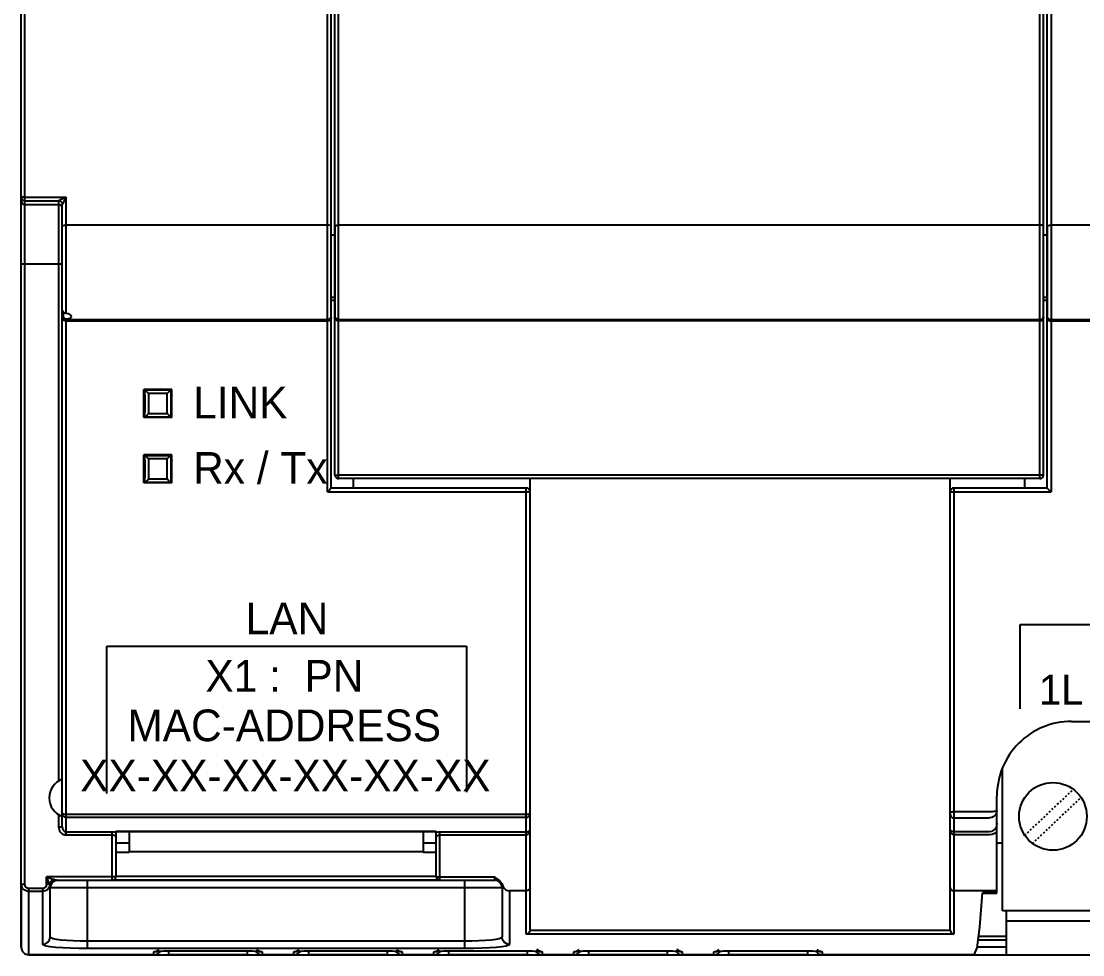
# Model space of a CAD drawing. Header units: millimetres. Extents: x 0 to 3565, y 0 to 2487.
# Drawn here: x 2651.2 to 2708.1, y 1843.8 to 1893.8 of the extents above; entities that cross this region are included whole.
import ezdxf

# ---------------------------------------------------------------- set-up
doc = ezdxf.new("R2010")
doc.units = ezdxf.units.MM
doc.linetypes.add('DOT', pattern=[0.2, 0.1, -0.1])

msp = doc.modelspace()

# ---------------------------------------------------------------- linework, layer by layer
at = {"color": 7, "linetype": 'Continuous'}
for p, q in [((2651.238, 1844.197), (2651.238, 1943.397)), ((2651.438, 1847.569), (2651.438, 1940.025)), ((2667.638, 1868.583), (2667.638, 1921.51)), ((2706.388, 1921.51), (2706.388, 1868.583)), ((2667.838, 1868.796), (2667.838, 1921.297)), ((2706.188, 1868.796), (2706.188, 1921.297)), ((2668.038, 1869.497), (2668.038, 1920.597)), ((2668.238, 1869.297), (2668.238, 1920.797)), ((2705.788, 1869.297), (2705.788, 1920.797)), ((2705.988, 1869.497), (2705.988, 1920.597)), ((2667.838, 1882.8), (2667.838, 1909.586)), ((2651.438, 1884.38), (2653.638, 1884.38)), ((2651.438, 1884.185), (2653.241, 1884.185)), ((2651.438, 1883.985), (2653.238, 1883.985)), ((2653.238, 1884.181), (2653.238, 1853.095)), ((2653.342, 1884.233), (2653.302, 1884.214)), ((2653.461, 1884.291), (2653.342, 1884.233)), ((2653.438, 1878.046), (2653.438, 1883.982)), ((2653.638, 1884.38), (2653.461, 1884.291)), ((2653.49, 1884.085), (2653.461, 1884.028)), ((2653.638, 1884.38), (2653.49, 1884.085)), ((2653.638, 1878.151), (2653.638, 1884.38)), ((2667.638, 1882.881), (2653.638, 1882.881)), ((2705.788, 1882.881), (2668.238, 1882.881)), ((2758.838, 1882.881), (2706.388, 1882.881)), ((2668.038, 1882.33), (2667.838, 1882.33)), ((2668.038, 1882.8), (2668.038, 1878.009)), ((2706.188, 1882.33), (2705.988, 1882.33)), ((2706.188, 1882.8), (2706.188, 1878.008)), ((2651.238, 1880.797), (2653.438, 1880.797)), ((2668.038, 1879.004), (2667.838, 1879.004)), ((2706.188, 1879.004), (2705.988, 1879.004)), ((2668.038, 1878.844), (2667.838, 1878.844)), ((2706.188, 1878.844), (2705.988, 1878.844)), ((2653.438, 1850.624), (2653.438, 1878.008)), ((2653.488, 1878.228), (2653.488, 1877.92)), ((2653.638, 1850.223), (2653.638, 1877.861)), ((2667.638, 1877.808), (2653.638, 1877.808)), ((2667.638, 1877.741), (2653.638, 1877.741)), ((2667.838, 1868.796), (2667.838, 1877.925)), ((2668.066, 1877.91), (2668.038, 1878.007)), ((2705.788, 1877.811), (2668.238, 1877.811)), ((2705.788, 1877.743), (2668.238, 1877.743)), ((2706.204, 1877.931), (2706.188, 1878.008)), ((2758.838, 1877.808), (2706.388, 1877.808)), ((2758.838, 1877.741), (2706.388, 1877.741)), ((2657.803, 1874.074), (2657.848, 1874.029)), ((2659.307, 1874.074), (2657.803, 1874.074)), ((2657.848, 1874.029), (2657.877, 1874.028)), ((2657.877, 1874.028), (2657.892, 1874.028)), ((2659.218, 1874.028), (2657.892, 1874.028)), ((2659.061, 1873.864), (2658.049, 1873.864)), ((2659.218, 1874.028), (2659.262, 1874.029)), ((2659.307, 1874.074), (2659.262, 1874.029)), ((2659.306, 1873.835), (2659.288, 1873.822)), ((2659.288, 1873.822), (2659.306, 1873.756)), ((2659.279, 1873.401), (2659.279, 1873.246)), ((2659.279, 1873.246), (2659.28, 1873.098)), ((2659.28, 1873.548), (2659.279, 1873.401)), ((2657.803, 1872.57), (2657.848, 1872.615)), ((2657.892, 1872.616), (2657.848, 1872.615)), ((2657.892, 1872.616), (2659.218, 1872.616)), ((2658.049, 1872.78), (2659.061, 1872.78)), ((2659.232, 1872.616), (2659.218, 1872.616)), ((2659.262, 1872.615), (2659.232, 1872.616)), ((2659.307, 1872.57), (2659.262, 1872.615)), ((2659.28, 1873.098), (2659.282, 1872.972)), ((2659.288, 1872.822), (2659.306, 1872.888)), ((2659.307, 1872.57), (2657.803, 1872.57)), ((2659.307, 1870.574), (2657.803, 1870.574)), ((2657.803, 1870.574), (2657.848, 1870.529)), ((2657.848, 1870.529), (2657.877, 1870.528)), ((2657.877, 1870.528), (2657.892, 1870.528)), ((2659.218, 1870.528), (2657.892, 1870.528)), ((2659.061, 1870.364), (2658.049, 1870.364)), ((2659.218, 1870.528), (2659.262, 1870.529)), ((2659.307, 1870.574), (2659.262, 1870.529)), ((2659.306, 1870.335), (2659.288, 1870.322)), ((2659.279, 1869.901), (2659.279, 1869.746)), ((2659.28, 1870.048), (2659.279, 1869.901)), ((2659.288, 1870.322), (2659.306, 1870.256)), ((2658.049, 1869.28), (2659.061, 1869.28)), ((2659.279, 1869.746), (2659.28, 1869.598)), ((2659.28, 1869.598), (2659.282, 1869.472)), ((2659.288, 1869.322), (2659.306, 1869.388)), ((2705.788, 1869.484), (2668.238, 1869.484)), ((2705.788, 1869.297), (2668.238, 1869.297)), ((2705.788, 1869.297), (2668.238, 1869.297)), ((2669.038, 1868.797), (2669.038, 1869.297)), ((2678.488, 1845.13), (2678.488, 1869.297)), ((2700.988, 1845.131), (2700.988, 1869.297)), ((2704.988, 1868.797), (2704.988, 1869.297)), ((2657.803, 1869.07), (2657.848, 1869.115)), ((2659.307, 1869.07), (2657.803, 1869.07)), ((2657.892, 1869.116), (2657.848, 1869.115)), ((2657.892, 1869.116), (2659.218, 1869.116)), ((2659.232, 1869.116), (2659.218, 1869.116)), ((2659.262, 1869.115), (2659.232, 1869.116)), ((2659.307, 1869.07), (2659.262, 1869.115)), ((2667.838, 1868.797), (2678.288, 1868.797)), ((2678.288, 1844.903), (2678.288, 1868.797)), ((2701.188, 1868.797), (2701.188, 1844.903)), ((2701.188, 1868.797), (2706.188, 1868.797)), ((2667.638, 1868.583), (2678.288, 1868.583)), ((2678.488, 1845.131), (2678.488, 1868.597)), ((2701.188, 1868.583), (2706.388, 1868.583)), ((2707.488, 1856.297), (2749.488, 1856.297)), ((2703.788, 1846.147), (2703.788, 1853.817)), ((2703.488, 1847.094), (2703.488, 1852.297)), ((2703.488, 1851.512), (2703.488, 1852.297)), ((2653.238, 1851.299), (2653.238, 1850.654)), ((2653.638, 1851.334), (2678.288, 1851.334)), ((2653.638, 1851.161), (2678.288, 1851.161)), ((2701.188, 1851.471), (2703.088, 1851.471)), ((2701.188, 1851.125), (2703.088, 1851.125)), ((2653.638, 1850.385), (2656.113, 1850.385)), ((2653.638, 1850.223), (2656.113, 1850.223)), ((2656.113, 1850.385), (2656.216, 1850.382)), ((2656.113, 1847.797), (2656.113, 1850.385)), ((2656.216, 1850.382), (2656.313, 1850.37)), ((2656.313, 1850.415), (2673.463, 1850.415)), ((2656.313, 1850.415), (2656.313, 1847.997)), ((2656.313, 1850.401), (2673.463, 1850.401)), ((2657.014, 1850.401), (2657.014, 1849.317)), ((2672.762, 1850.401), (2672.762, 1849.317)), ((2673.463, 1847.997), (2673.463, 1850.415)), ((2673.463, 1850.37), (2673.56, 1850.382)), ((2673.56, 1850.382), (2673.663, 1850.385)), ((2673.663, 1847.797), (2673.663, 1850.385)), ((2673.663, 1850.385), (2678.288, 1850.385)), ((2673.663, 1850.223), (2678.288, 1850.223)), ((2703.088, 1850.385), (2701.188, 1850.385)), ((2703.088, 1850.223), (2701.188, 1850.223)), ((2656.313, 1849.797), (2657.014, 1849.797)), ((2656.313, 1849.297), (2657.014, 1849.297)), ((2672.762, 1849.317), (2657.014, 1849.317)), ((2672.762, 1849.797), (2673.463, 1849.797)), ((2672.762, 1849.297), (2673.463, 1849.297)), ((2703.488, 1849.797), (2703.788, 1849.797)), ((2651.238, 1847.602), (2651.238, 1844.197)), ((2656.113, 1847.964), (2652.588, 1847.964)), ((2652.588, 1847.569), (2652.588, 1847.964)), ((2652.687, 1847.677), (2652.722, 1847.577)), ((2652.722, 1847.577), (2652.793, 1847.685)), ((2652.774, 1847.497), (2652.853, 1847.652)), ((2652.853, 1847.652), (2652.989, 1847.759)), ((2652.989, 1847.759), (2653.158, 1847.797)), ((2653.158, 1847.797), (2676.618, 1847.797)), ((2654.788, 1844.128), (2654.788, 1847.797)), ((2673.663, 1847.797), (2656.113, 1847.797)), ((2673.463, 1847.997), (2656.313, 1847.997)), ((2673.663, 1847.964), (2676.596, 1847.964)), ((2674.988, 1844.128), (2674.988, 1847.797)), ((2677.003, 1847.501), (2676.923, 1847.654)), ((2652.388, 1847.352), (2651.638, 1847.352)), ((2651.638, 1843.797), (2651.638, 1847.352)), ((2652.388, 1847.192), (2651.638, 1847.192)), ((2652.388, 1844.354), (2652.388, 1847.352)), ((2652.788, 1847.397), (2676.988, 1847.397)), ((2652.788, 1844.752), (2652.788, 1847.397)), ((2652.788, 1844.752), (2652.788, 1847.397)), ((2676.988, 1847.397), (2676.988, 1844.752)), ((2677.006, 1847.531), (2677.05, 1847.428)), ((2677.388, 1847.225), (2677.388, 1844.354)), ((2678.288, 1847.225), (2677.388, 1847.225)), ((2703.488, 1847.225), (2701.188, 1847.225)), ((2702.573, 1845.279), (2702.72, 1847.12)), ((2702.716, 1847.094), (2703.488, 1847.094)), ((2703.488, 1847.12), (2702.72, 1847.12)), ((2752.698, 1846.147), (2703.788, 1846.147)), ((2703.988, 1846.147), (2703.988, 1843.797)), ((2703.988, 1845.607), (2752.988, 1845.607)), ((2701.188, 1844.903), (2678.288, 1844.903)), ((2700.991, 1845.1), (2678.486, 1845.1)), ((2678.488, 1845.131), (2678.488, 1845.125)), ((2702.508, 1844.797), (2703.988, 1844.797)), ((2674.988, 1844.527), (2654.788, 1844.527)), ((2703.988, 1844.197), (2702.428, 1844.197)), ((2702.481, 1844.597), (2703.988, 1844.597)), ((2651.638, 1843.797), (2760.838, 1843.797)), ((2658.338, 1843.797), (2651.638, 1843.797)), ((2674.988, 1844.128), (2654.788, 1844.128)), ((2658.338, 1843.797), (2658.338, 1843.955)), ((2659.095, 1844.003), (2663.338, 1844.003)), ((2659.138, 1843.797), (2659.138, 1844.004)), ((2659.138, 1844.004), (2663.338, 1844.004)), ((2663.338, 1843.797), (2659.138, 1843.797)), ((2663.338, 1844.004), (2663.338, 1843.797)), ((2664.138, 1843.955), (2664.138, 1843.797)), ((2665.838, 1843.797), (2664.138, 1843.797)), ((2665.838, 1843.797), (2665.838, 1843.955)), ((2666.595, 1844.003), (2670.838, 1844.003)), ((2666.638, 1843.797), (2666.638, 1844.004)), ((2666.638, 1844.004), (2670.838, 1844.004)), ((2670.838, 1843.797), (2666.638, 1843.797)), ((2670.838, 1844.004), (2670.838, 1843.797)), ((2671.638, 1843.955), (2671.638, 1843.797)), ((2673.338, 1843.797), (2671.638, 1843.797)), ((2673.338, 1843.797), (2673.338, 1843.955)), ((2674.095, 1844.003), (2678.338, 1844.003)), ((2674.138, 1843.797), (2674.138, 1844.004)), ((2674.138, 1844.004), (2678.338, 1844.004)), ((2678.338, 1843.797), (2674.138, 1843.797)), ((2678.338, 1844.004), (2678.338, 1843.797)), ((2679.138, 1843.955), (2679.138, 1843.797)), ((2680.838, 1843.797), (2679.138, 1843.797)), ((2680.838, 1843.797), (2680.838, 1843.955)), ((2681.595, 1844.003), (2685.838, 1844.003)), ((2681.638, 1843.797), (2681.638, 1844.004)), ((2681.638, 1844.004), (2685.838, 1844.004)), ((2685.838, 1843.797), (2681.638, 1843.797)), ((2685.838, 1844.004), (2685.838, 1843.797)), ((2686.638, 1843.955), (2686.638, 1843.797)), ((2688.338, 1843.797), (2686.638, 1843.797)), ((2688.338, 1843.797), (2688.338, 1843.955)), ((2689.095, 1844.003), (2693.338, 1844.003)), ((2689.138, 1843.797), (2689.138, 1844.004)), ((2689.138, 1844.004), (2693.338, 1844.004)), ((2693.338, 1843.797), (2689.138, 1843.797)), ((2693.338, 1844.004), (2693.338, 1843.797)), ((2694.138, 1843.955), (2694.138, 1843.797)), ((2702.274, 1843.797), (2694.138, 1843.797))]:
    msp.add_line(p, q, dxfattribs=at)
for p, q in [((2704.729, 1856.971), (2704.729, 1861.485)), ((2704.729, 1861.485), (2728.203, 1861.485)), ((2655.82, 1852.436), (2655.82, 1860.325)), ((2655.82, 1860.325), (2675.091, 1860.325)), ((2675.091, 1860.325), (2675.091, 1852.497))]:
    msp.add_line(p, q)
at = {"linetype": 'DOT'}
for p, q in [((2704.982, 1850.194), (2707.582, 1852.656)), ((2705.395, 1849.758), (2707.994, 1852.22))]:
    msp.add_line(p, q, dxfattribs=at)
at = {"color": 7, "linetype": 'Continuous'}
for points in [[(2651.438, 1884.38), (2651.361, 1884.38), (2651.296, 1884.381), (2651.253, 1884.383), (2651.238, 1884.384)], [(2651.238, 1884.384), (2651.241, 1884.351), (2651.251, 1884.315), (2651.268, 1884.279), (2651.295, 1884.245), (2651.333, 1884.215), (2651.381, 1884.193), (2651.438, 1884.185)], [(2651.238, 1884.184), (2651.254, 1884.108), (2651.297, 1884.043), (2651.362, 1884), (2651.438, 1883.985)], [(2653.241, 1884.185), (2653.239, 1884.183), (2653.238, 1884.181)], [(2653.238, 1884.181), (2653.338, 1884.155), (2653.412, 1884.082), (2653.438, 1883.982)], [(2653.238, 1883.985), (2653.315, 1883.97), (2653.38, 1883.926), (2653.423, 1883.862)], [(2653.302, 1884.214), (2653.267, 1884.197), (2653.252, 1884.19), (2653.241, 1884.185)], [(2653.241, 1884.185), (2653.339, 1884.158), (2653.412, 1884.085), (2653.44, 1883.986)], [(2653.44, 1883.986), (2653.439, 1883.984), (2653.438, 1883.982)], [(2653.461, 1884.028), (2653.445, 1883.997), (2653.44, 1883.986)], [(2653.438, 1882.8), (2653.452, 1882.83), (2653.493, 1882.856), (2653.558, 1882.874), (2653.638, 1882.881)], [(2667.838, 1882.8), (2667.824, 1882.83), (2667.783, 1882.856), (2667.718, 1882.874), (2667.638, 1882.881)], [(2668.038, 1882.8), (2668.063, 1882.84), (2668.135, 1882.869), (2668.238, 1882.881)], [(2705.988, 1882.8), (2705.964, 1882.84), (2705.892, 1882.869), (2705.788, 1882.881)], [(2706.188, 1882.8), (2706.202, 1882.83), (2706.243, 1882.856), (2706.308, 1882.874), (2706.388, 1882.881)], [(2653.488, 1878.228), (2653.451, 1878.286), (2653.438, 1878.354)], [(2653.438, 1878.046), (2653.451, 1877.979), (2653.488, 1877.92)], [(2653.638, 1877.808), (2653.562, 1877.823), (2653.497, 1877.867), (2653.454, 1877.931), (2653.438, 1878.008)], [(2653.638, 1877.741), (2653.577, 1877.75), (2653.523, 1877.775), (2653.479, 1877.814), (2653.449, 1877.865), (2653.438, 1877.925)], [(2653.638, 1878.151), (2653.583, 1878.166), (2653.531, 1878.192), (2653.488, 1878.228)], [(2653.488, 1877.92), (2653.531, 1877.886), (2653.583, 1877.865), (2653.638, 1877.861)], [(2653.938, 1877.978), (2653.917, 1878.027), (2653.856, 1878.077), (2653.76, 1878.121), (2653.638, 1878.151)], [(2653.638, 1877.861), (2653.76, 1877.875), (2653.856, 1877.9), (2653.917, 1877.934), (2653.938, 1877.978)], [(2667.638, 1877.808), (2667.715, 1877.823), (2667.78, 1877.867), (2667.823, 1877.931), (2667.838, 1878.008)], [(2667.808, 1877.827), (2667.768, 1877.785), (2667.711, 1877.754), (2667.638, 1877.741)], [(2667.838, 1877.925), (2667.831, 1877.875), (2667.808, 1877.827)], [(2668.238, 1877.743), (2668.161, 1877.757), (2668.097, 1877.797), (2668.054, 1877.856), (2668.038, 1877.927)], [(2668.238, 1877.811), (2668.139, 1877.837), (2668.066, 1877.91)], [(2705.788, 1877.811), (2705.887, 1877.837), (2705.961, 1877.909), (2705.988, 1878.009)], [(2705.988, 1877.927), (2705.973, 1877.856), (2705.93, 1877.797), (2705.865, 1877.758), (2705.788, 1877.743)], [(2706.188, 1877.925), (2706.196, 1877.875), (2706.219, 1877.827), (2706.258, 1877.785), (2706.315, 1877.754), (2706.388, 1877.741)], [(2706.388, 1877.808), (2706.312, 1877.823), (2706.247, 1877.867), (2706.204, 1877.931)], [(2657.803, 1872.57), (2657.805, 1873.069), (2657.805, 1873.575), (2657.803, 1874.074)], [(2657.848, 1874.029), (2657.85, 1873.559), (2657.85, 1873.085), (2657.848, 1872.615)], [(2657.892, 1874.028), (2657.943, 1873.974), (2657.995, 1873.919), (2658.049, 1873.864)], [(2658.049, 1873.864), (2658.05, 1873.141), (2658.049, 1872.78)], [(2659.061, 1872.78), (2659.06, 1873.503), (2659.061, 1873.864)], [(2659.218, 1874.028), (2659.167, 1873.974), (2659.115, 1873.919), (2659.061, 1873.864)], [(2659.262, 1872.615), (2659.26, 1873.085), (2659.26, 1873.559), (2659.262, 1874.029)], [(2659.288, 1873.822), (2659.287, 1873.815), (2659.285, 1873.795), (2659.284, 1873.765), (2659.283, 1873.724), (2659.282, 1873.674), (2659.28, 1873.548)], [(2659.307, 1872.57), (2659.305, 1873.069), (2659.305, 1873.575), (2659.307, 1874.074)], [(2657.892, 1872.616), (2657.943, 1872.67), (2657.995, 1872.725), (2658.049, 1872.78)], [(2659.218, 1872.616), (2659.167, 1872.67), (2659.115, 1872.725), (2659.061, 1872.78)], [(2659.282, 1872.972), (2659.283, 1872.922), (2659.284, 1872.88), (2659.285, 1872.849), (2659.287, 1872.829), (2659.288, 1872.822)], [(2657.803, 1869.07), (2657.805, 1869.569), (2657.805, 1870.075), (2657.803, 1870.574)], [(2657.848, 1870.529), (2657.85, 1870.059), (2657.85, 1869.585), (2657.848, 1869.115)], [(2657.892, 1870.528), (2657.943, 1870.474), (2657.995, 1870.419), (2658.049, 1870.364)], [(2658.049, 1870.364), (2658.05, 1869.641), (2658.049, 1869.28)], [(2659.061, 1869.28), (2659.06, 1870.003), (2659.061, 1870.364)], [(2659.218, 1870.528), (2659.167, 1870.474), (2659.115, 1870.419), (2659.061, 1870.364)], [(2659.262, 1869.115), (2659.26, 1869.585), (2659.26, 1870.059), (2659.262, 1870.529)], [(2659.307, 1869.07), (2659.305, 1869.569), (2659.305, 1870.075), (2659.307, 1870.574)], [(2659.288, 1870.322), (2659.287, 1870.315), (2659.285, 1870.295), (2659.284, 1870.265), (2659.283, 1870.224), (2659.282, 1870.174), (2659.28, 1870.048)], [(2657.892, 1869.116), (2657.943, 1869.17), (2657.995, 1869.225), (2658.049, 1869.28)], [(2659.218, 1869.116), (2659.167, 1869.17), (2659.115, 1869.225), (2659.061, 1869.28)], [(2659.282, 1869.472), (2659.283, 1869.422), (2659.284, 1869.38), (2659.285, 1869.349), (2659.287, 1869.329), (2659.288, 1869.322)], [(2668.038, 1869.497), (2668.064, 1869.49), (2668.137, 1869.485), (2668.238, 1869.484)], [(2705.988, 1869.497), (2705.963, 1869.49), (2705.889, 1869.485), (2705.788, 1869.484)], [(2667.838, 1868.796), (2667.823, 1868.777), (2667.788, 1868.738), (2667.742, 1868.689), (2667.691, 1868.636), (2667.638, 1868.583)], [(2706.188, 1868.796), (2706.203, 1868.777), (2706.238, 1868.738), (2706.284, 1868.689), (2706.336, 1868.636), (2706.388, 1868.583)], [(2678.288, 1868.583), (2678.329, 1868.584), (2678.371, 1868.585), (2678.413, 1868.586), (2678.45, 1868.589), (2678.477, 1868.592), (2678.488, 1868.597)], [(2700.988, 1868.597), (2700.992, 1868.594), (2701.006, 1868.591), (2701.032, 1868.588), (2701.071, 1868.586), (2701.123, 1868.584), (2701.188, 1868.583)], [(2653.638, 1851.161), (2653.563, 1851.175), (2653.498, 1851.217), (2653.454, 1851.28), (2653.438, 1851.354)], [(2653.438, 1851.354), (2653.454, 1851.347), (2653.498, 1851.34), (2653.563, 1851.336), (2653.638, 1851.334)], [(2678.288, 1851.161), (2678.364, 1851.175), (2678.429, 1851.217), (2678.473, 1851.28), (2678.488, 1851.354)], [(2678.288, 1851.334), (2678.364, 1851.336), (2678.429, 1851.34), (2678.473, 1851.347), (2678.488, 1851.354)], [(2700.988, 1851.354), (2700.991, 1851.374), (2700.999, 1851.392), (2701.011, 1851.408), (2701.025, 1851.422), (2701.041, 1851.433), (2701.059, 1851.444), (2701.079, 1851.452), (2701.1, 1851.459), (2701.122, 1851.465), (2701.144, 1851.468), (2701.166, 1851.471), (2701.188, 1851.471)], [(2700.988, 1851.354), (2700.991, 1851.315), (2700.999, 1851.28), (2701.011, 1851.249), (2701.025, 1851.222), (2701.041, 1851.2), (2701.059, 1851.18), (2701.079, 1851.163), (2701.1, 1851.149), (2701.122, 1851.138), (2701.144, 1851.131), (2701.166, 1851.127), (2701.188, 1851.125)], [(2703.488, 1851.512), (2703.469, 1851.393), (2703.412, 1851.285), (2703.324, 1851.2), (2703.212, 1851.144), (2703.088, 1851.125)], [(2703.088, 1851.471), (2703.147, 1851.472), (2703.21, 1851.473), (2703.276, 1851.476), (2703.34, 1851.48), (2703.399, 1851.486), (2703.447, 1851.494), (2703.478, 1851.503), (2703.488, 1851.512)], [(2653.238, 1850.654), (2653.338, 1850.65), (2653.412, 1850.639), (2653.438, 1850.624)], [(2653.238, 1850.654), (2653.245, 1850.574), (2653.264, 1850.503), (2653.29, 1850.442), (2653.323, 1850.389), (2653.359, 1850.346), (2653.396, 1850.311), (2653.434, 1850.283), (2653.471, 1850.262), (2653.51, 1850.246), (2653.549, 1850.234), (2653.592, 1850.226), (2653.638, 1850.223)], [(2653.438, 1850.624), (2653.442, 1850.58), (2653.451, 1850.54), (2653.464, 1850.506), (2653.481, 1850.477), (2653.499, 1850.453), (2653.517, 1850.434), (2653.536, 1850.419), (2653.555, 1850.407), (2653.574, 1850.398), (2653.594, 1850.391), (2653.615, 1850.387), (2653.638, 1850.385)], [(2678.288, 1850.385), (2678.313, 1850.386), (2678.34, 1850.39), (2678.367, 1850.396), (2678.394, 1850.404), (2678.419, 1850.416), (2678.439, 1850.429), (2678.456, 1850.443), (2678.469, 1850.458), (2678.479, 1850.474), (2678.486, 1850.492), (2678.488, 1850.511)], [(2678.288, 1850.223), (2678.313, 1850.225), (2678.34, 1850.233), (2678.367, 1850.246), (2678.394, 1850.266), (2678.419, 1850.292), (2678.439, 1850.322), (2678.456, 1850.354), (2678.469, 1850.388), (2678.479, 1850.426), (2678.486, 1850.466), (2678.488, 1850.511)], [(2701.188, 1850.223), (2701.135, 1850.233), (2701.093, 1850.258), (2701.061, 1850.289), (2701.038, 1850.321), (2701.021, 1850.354), (2701.007, 1850.389), (2700.997, 1850.426), (2700.991, 1850.467), (2700.988, 1850.511)], [(2701.188, 1850.385), (2701.135, 1850.39), (2701.093, 1850.401), (2701.061, 1850.414), (2701.038, 1850.428), (2701.021, 1850.443), (2701.007, 1850.458), (2700.997, 1850.474), (2700.991, 1850.492), (2700.988, 1850.511)], [(2703.488, 1850.84), (2703.467, 1850.692), (2703.406, 1850.563), (2703.315, 1850.465), (2703.206, 1850.406), (2703.088, 1850.385)], [(2656.113, 1850.223), (2656.162, 1850.218), (2656.209, 1850.205), (2656.251, 1850.184), (2656.284, 1850.154), (2656.306, 1850.118), (2656.313, 1850.079)], [(2673.463, 1850.079), (2673.471, 1850.118), (2673.493, 1850.154), (2673.526, 1850.184), (2673.568, 1850.205), (2673.614, 1850.218), (2673.663, 1850.223)], [(2703.488, 1850.388), (2703.367, 1850.297), (2703.232, 1850.242), (2703.088, 1850.223)], [(2651.638, 1847.192), (2651.593, 1847.194), (2651.55, 1847.202), (2651.507, 1847.215), (2651.463, 1847.233), (2651.419, 1847.259), (2651.375, 1847.293), (2651.333, 1847.337), (2651.295, 1847.392), (2651.264, 1847.456), (2651.245, 1847.527), (2651.238, 1847.602)], [(2651.238, 1847.602), (2651.265, 1847.585), (2651.338, 1847.573), (2651.438, 1847.569)], [(2652.588, 1847.964), (2652.68, 1847.934), (2652.779, 1847.903), (2652.884, 1847.871), (2652.989, 1847.84)], [(2652.588, 1847.964), (2652.619, 1847.874), (2652.687, 1847.677)], [(2652.775, 1847.496), (2652.854, 1847.652), (2652.991, 1847.759), (2653.161, 1847.797)], [(2652.793, 1847.685), (2652.886, 1847.776), (2652.989, 1847.84)], [(2652.989, 1847.84), (2653.064, 1847.819), (2653.096, 1847.81), (2653.122, 1847.803), (2653.143, 1847.799), (2653.158, 1847.797)], [(2656.313, 1847.997), (2656.298, 1847.984), (2656.253, 1847.973), (2656.188, 1847.966), (2656.113, 1847.964)], [(2673.463, 1847.997), (2673.479, 1847.984), (2673.523, 1847.973), (2673.588, 1847.966), (2673.663, 1847.964)], [(2676.594, 1847.881), (2676.59, 1847.9), (2676.588, 1847.919), (2676.59, 1847.941), (2676.596, 1847.964)], [(2676.618, 1847.797), (2676.623, 1847.8), (2676.623, 1847.808), (2676.62, 1847.819), (2676.614, 1847.833), (2676.607, 1847.848), (2676.6, 1847.864), (2676.594, 1847.881)], [(2676.596, 1847.964), (2676.642, 1847.927), (2676.694, 1847.89)], [(2676.923, 1847.654), (2676.786, 1847.759), (2676.618, 1847.797)], [(2676.694, 1847.89), (2676.751, 1847.852), (2676.81, 1847.809)], [(2676.81, 1847.809), (2676.869, 1847.757), (2676.924, 1847.694)], [(2676.924, 1847.694), (2676.972, 1847.619), (2677.006, 1847.531)], [(2651.638, 1847.352), (2651.616, 1847.353), (2651.594, 1847.357), (2651.572, 1847.364), (2651.551, 1847.373), (2651.529, 1847.387), (2651.507, 1847.405), (2651.485, 1847.429), (2651.466, 1847.458), (2651.451, 1847.492), (2651.442, 1847.529), (2651.438, 1847.569)], [(2652.588, 1847.569), (2652.586, 1847.536), (2652.579, 1847.502), (2652.566, 1847.468), (2652.547, 1847.436), (2652.522, 1847.408), (2652.493, 1847.384), (2652.46, 1847.366), (2652.425, 1847.355), (2652.388, 1847.352)], [(2652.775, 1847.496), (2652.755, 1847.437), (2652.725, 1847.38), (2652.685, 1847.327), (2652.637, 1847.281), (2652.582, 1847.243), (2652.52, 1847.215), (2652.455, 1847.198), (2652.388, 1847.192)], [(2652.722, 1847.577), (2652.66, 1847.571), (2652.588, 1847.569)], [(2652.722, 1847.577), (2652.735, 1847.556), (2652.756, 1847.523)], [(2652.756, 1847.523), (2652.763, 1847.511), (2652.77, 1847.502), (2652.774, 1847.497)], [(2652.774, 1847.497), (2652.774, 1847.497), (2652.775, 1847.496)], [(2652.775, 1847.496), (2652.785, 1847.447), (2652.788, 1847.397)], [(2676.988, 1847.397), (2676.992, 1847.449), (2677.003, 1847.501)], [(2677.05, 1847.428), (2677.115, 1847.342), (2677.197, 1847.278), (2677.291, 1847.238), (2677.388, 1847.225)], [(2678.488, 1847.385), (2678.475, 1847.329), (2678.436, 1847.277), (2678.372, 1847.24), (2678.288, 1847.225)], [(2700.988, 1847.385), (2701.001, 1847.329), (2701.04, 1847.277), (2701.105, 1847.24), (2701.188, 1847.225)], [(2652.388, 1844.354), (2652.541, 1844.384), (2652.671, 1844.471), (2652.758, 1844.6), (2652.788, 1844.752)], [(2654.788, 1844.527), (2654.4, 1844.531), (2654.025, 1844.542), (2653.68, 1844.56), (2653.377, 1844.586), (2653.128, 1844.619), (2652.942, 1844.658), (2652.827, 1844.703), (2652.788, 1844.752)], [(2676.988, 1844.752), (2676.95, 1844.703), (2676.835, 1844.658), (2676.649, 1844.619), (2676.399, 1844.586), (2676.096, 1844.56), (2675.751, 1844.542), (2675.377, 1844.531), (2674.988, 1844.527)], [(2677.388, 1844.354), (2677.235, 1844.384), (2677.105, 1844.471), (2677.019, 1844.6), (2676.988, 1844.752)], [(2678.486, 1845.1), (2678.457, 1845.019), (2678.407, 1844.959), (2678.349, 1844.921), (2678.288, 1844.903)], [(2678.488, 1845.125), (2678.488, 1845.12), (2678.487, 1845.11), (2678.486, 1845.1)], [(2700.991, 1845.1), (2700.989, 1845.11), (2700.989, 1845.12), (2700.988, 1845.131)], [(2700.991, 1845.1), (2701.02, 1845.019), (2701.069, 1844.959), (2701.127, 1844.921), (2701.188, 1844.903)], [(2702.274, 1843.797), (2702.424, 1844.168), (2702.573, 1845.279)], [(2654.788, 1844.128), (2654.322, 1844.132), (2653.873, 1844.143), (2653.459, 1844.162), (2653.095, 1844.188), (2652.796, 1844.221), (2652.573, 1844.26), (2652.435, 1844.305), (2652.388, 1844.354)], [(2677.388, 1844.354), (2677.342, 1844.305), (2677.204, 1844.26), (2676.981, 1844.221), (2676.681, 1844.188), (2676.318, 1844.162), (2675.903, 1844.143), (2675.454, 1844.132), (2674.988, 1844.128)], [(2658.338, 1843.955), (2658.491, 1843.985), (2658.621, 1844.072)], [(2658.338, 1843.955), (2658.366, 1843.967), (2658.446, 1843.979), (2658.573, 1843.989)], [(2658.454, 1843.976), (2658.449, 1843.975), (2658.455, 1843.976), (2658.482, 1843.979), (2658.526, 1843.984), (2658.586, 1843.988), (2658.662, 1843.992), (2658.752, 1843.996), (2658.855, 1843.999), (2658.97, 1844.001), (2659.095, 1844.003)], [(2658.573, 1843.989), (2658.739, 1843.997), (2658.931, 1844.002), (2659.138, 1844.004)], [(2663.338, 1844.004), (2663.545, 1844.002), (2663.737, 1843.997), (2663.903, 1843.989)], [(2663.338, 1844.003), (2663.375, 1844.003), (2663.504, 1844.002), (2663.624, 1843.999), (2663.731, 1843.996), (2663.824, 1843.992), (2663.9, 1843.987), (2663.96, 1843.983), (2664.002, 1843.979), (2664.025, 1843.976), (2664.028, 1843.975)], [(2664.138, 1843.955), (2663.985, 1843.985), (2663.855, 1844.072)], [(2663.903, 1843.989), (2664.03, 1843.979), (2664.111, 1843.967), (2664.138, 1843.955)], [(2665.838, 1843.955), (2665.991, 1843.985), (2666.121, 1844.072)], [(2665.838, 1843.955), (2665.866, 1843.967), (2665.946, 1843.979), (2666.073, 1843.989)], [(2665.954, 1843.976), (2665.949, 1843.975), (2665.955, 1843.976), (2665.982, 1843.979), (2666.026, 1843.984), (2666.086, 1843.988), (2666.162, 1843.992), (2666.252, 1843.996), (2666.355, 1843.999), (2666.47, 1844.001), (2666.595, 1844.003)], [(2666.073, 1843.989), (2666.239, 1843.997), (2666.431, 1844.002), (2666.638, 1844.004)], [(2670.838, 1844.004), (2671.045, 1844.002), (2671.237, 1843.997), (2671.403, 1843.989)], [(2670.838, 1844.003), (2670.875, 1844.003), (2671.004, 1844.002), (2671.124, 1843.999), (2671.231, 1843.996), (2671.324, 1843.992), (2671.4, 1843.987), (2671.46, 1843.983), (2671.502, 1843.979), (2671.525, 1843.976), (2671.528, 1843.975)], [(2671.638, 1843.955), (2671.485, 1843.985), (2671.355, 1844.072)], [(2671.403, 1843.989), (2671.53, 1843.979), (2671.611, 1843.967), (2671.638, 1843.955)], [(2673.338, 1843.955), (2673.491, 1843.985), (2673.621, 1844.072)], [(2673.338, 1843.955), (2673.366, 1843.967), (2673.446, 1843.979), (2673.573, 1843.989)], [(2673.454, 1843.976), (2673.449, 1843.975), (2673.455, 1843.976), (2673.482, 1843.979), (2673.526, 1843.984), (2673.586, 1843.988), (2673.662, 1843.992), (2673.752, 1843.996), (2673.855, 1843.999), (2673.97, 1844.001), (2674.095, 1844.003)], [(2673.573, 1843.989), (2673.739, 1843.997), (2673.931, 1844.002), (2674.138, 1844.004)], [(2678.338, 1844.004), (2678.545, 1844.002), (2678.737, 1843.997), (2678.903, 1843.989)], [(2678.338, 1844.003), (2678.375, 1844.003), (2678.504, 1844.002), (2678.624, 1843.999), (2678.731, 1843.996), (2678.824, 1843.992), (2678.9, 1843.987), (2678.96, 1843.983), (2679.002, 1843.979), (2679.025, 1843.976), (2679.028, 1843.975)], [(2679.138, 1843.955), (2678.985, 1843.985), (2678.855, 1844.072)], [(2678.903, 1843.989), (2679.03, 1843.979), (2679.111, 1843.967), (2679.138, 1843.955)], [(2680.838, 1843.955), (2680.991, 1843.985), (2681.121, 1844.072)], [(2680.838, 1843.955), (2680.866, 1843.967), (2680.946, 1843.979), (2681.073, 1843.989)], [(2680.954, 1843.976), (2680.949, 1843.975), (2680.955, 1843.976), (2680.982, 1843.979), (2681.026, 1843.984), (2681.086, 1843.988), (2681.162, 1843.992), (2681.252, 1843.996), (2681.355, 1843.999), (2681.47, 1844.001), (2681.595, 1844.003)], [(2681.073, 1843.989), (2681.239, 1843.997), (2681.431, 1844.002), (2681.638, 1844.004)], [(2685.838, 1844.004), (2686.045, 1844.002), (2686.237, 1843.997), (2686.403, 1843.989)], [(2685.838, 1844.003), (2685.875, 1844.003), (2686.004, 1844.002), (2686.124, 1843.999), (2686.231, 1843.996), (2686.324, 1843.992), (2686.4, 1843.987), (2686.46, 1843.983), (2686.502, 1843.979), (2686.525, 1843.976), (2686.528, 1843.975)], [(2686.638, 1843.955), (2686.485, 1843.985), (2686.355, 1844.072)], [(2686.403, 1843.989), (2686.53, 1843.979), (2686.611, 1843.967), (2686.638, 1843.955)], [(2688.338, 1843.955), (2688.491, 1843.985), (2688.621, 1844.072)], [(2688.338, 1843.955), (2688.366, 1843.967), (2688.446, 1843.979), (2688.573, 1843.989)], [(2688.454, 1843.976), (2688.449, 1843.975), (2688.455, 1843.976), (2688.482, 1843.979), (2688.526, 1843.984), (2688.586, 1843.988), (2688.662, 1843.992), (2688.752, 1843.996), (2688.855, 1843.999), (2688.97, 1844.001), (2689.095, 1844.003)], [(2688.573, 1843.989), (2688.739, 1843.997), (2688.931, 1844.002), (2689.138, 1844.004)], [(2693.338, 1844.004), (2693.545, 1844.002), (2693.737, 1843.997), (2693.903, 1843.989)], [(2693.338, 1844.003), (2693.375, 1844.003), (2693.504, 1844.002), (2693.624, 1843.999), (2693.731, 1843.996), (2693.824, 1843.992), (2693.9, 1843.987), (2693.96, 1843.983), (2694.002, 1843.979), (2694.025, 1843.976), (2694.028, 1843.975)], [(2694.138, 1843.955), (2693.985, 1843.985), (2693.855, 1844.072)], [(2693.903, 1843.989), (2694.03, 1843.979), (2694.111, 1843.967), (2694.138, 1843.955)]]:
    msp.add_lwpolyline(points, dxfattribs=at)
msp.add_circle((2706.488, 1851.207), 1.815, dxfattribs=at)
for centre, radius, start, end in [((2668.238, 1869.497), 0.2, 180, 270), ((2705.788, 1869.497), 0.2, 270, 360), ((2705.788, 1869.497), 0.2, 270, 0), ((2678.288, 1868.597), 0.2, 0, 90), ((2701.188, 1868.597), 0.2, 90, 180), ((2707.488, 1852.297), 4, 90, 180.0005), ((2653.803, 1852.197), 1.064, 110.016, 249.984), ((2653.188, 1847.397), 0.4, 94.3162, 180), ((2656.113, 1847.997), 0.2, 270, 0), ((2673.663, 1847.997), 0.2, 180, 270), ((2676.588, 1847.397), 0.4, 0, 85.8291), ((2651.638, 1844.197), 0.4, 180, 270), ((2651.638, 1844.197), 0.4, 180, 270), ((2658.338, 1844.197), 0.4, 270, 329.0326), ((2664.138, 1844.197), 0.4, 210.9749, 270), ((2664.138, 1844.197), 0.4, 210.9749, 270), ((2665.838, 1844.197), 0.4, 270, 329.0326), ((2671.638, 1844.197), 0.4, 210.9749, 270), ((2671.638, 1844.197), 0.4, 210.9749, 270), ((2673.338, 1844.197), 0.4, 270, 329.0326), ((2679.138, 1844.197), 0.4, 210.9749, 270), ((2679.138, 1844.197), 0.4, 210.9749, 270), ((2680.838, 1844.197), 0.4, 270, 329.0326), ((2686.638, 1844.197), 0.4, 210.9749, 270), ((2686.638, 1844.197), 0.4, 210.9749, 270), ((2688.338, 1844.197), 0.4, 270, 329.0326), ((2694.138, 1844.197), 0.4, 210.9749, 270), ((2694.138, 1844.197), 0.4, 210.9749, 270)]:
    msp.add_arc(centre, radius, start, end, dxfattribs=at)

# ---------------------------------------------------------------- texts
for s, insert, char_height, width, attachment_point in [('LINK', (2660.445, 1874.221), 1.7, 3.56622, 1), ('Rx / Tx', (2660.445, 1870.721), 1.7, 6.83022, 1), ('LAN', (2665.468, 1862.663), 1.7, 25.53228, 2), ('X1 :  PN', (2665.332, 1859.584), 1.7, 25.53228, 2), ('1L', (2705.742, 1858.793), 1.6, 3.56622, 1), ('MAC-ADDRESS ', (2665.322, 1856.933), 1.7, 25.53228, 2), ('XX-XX-XX-XX-XX-XX', (2665.383, 1854.242), 1.7, 25.53228, 2)]:
    msp.add_mtext(s, dxfattribs=dict(insert=insert, char_height=char_height, width=width, attachment_point=attachment_point))

doc.saveas('drawing.dxf')
